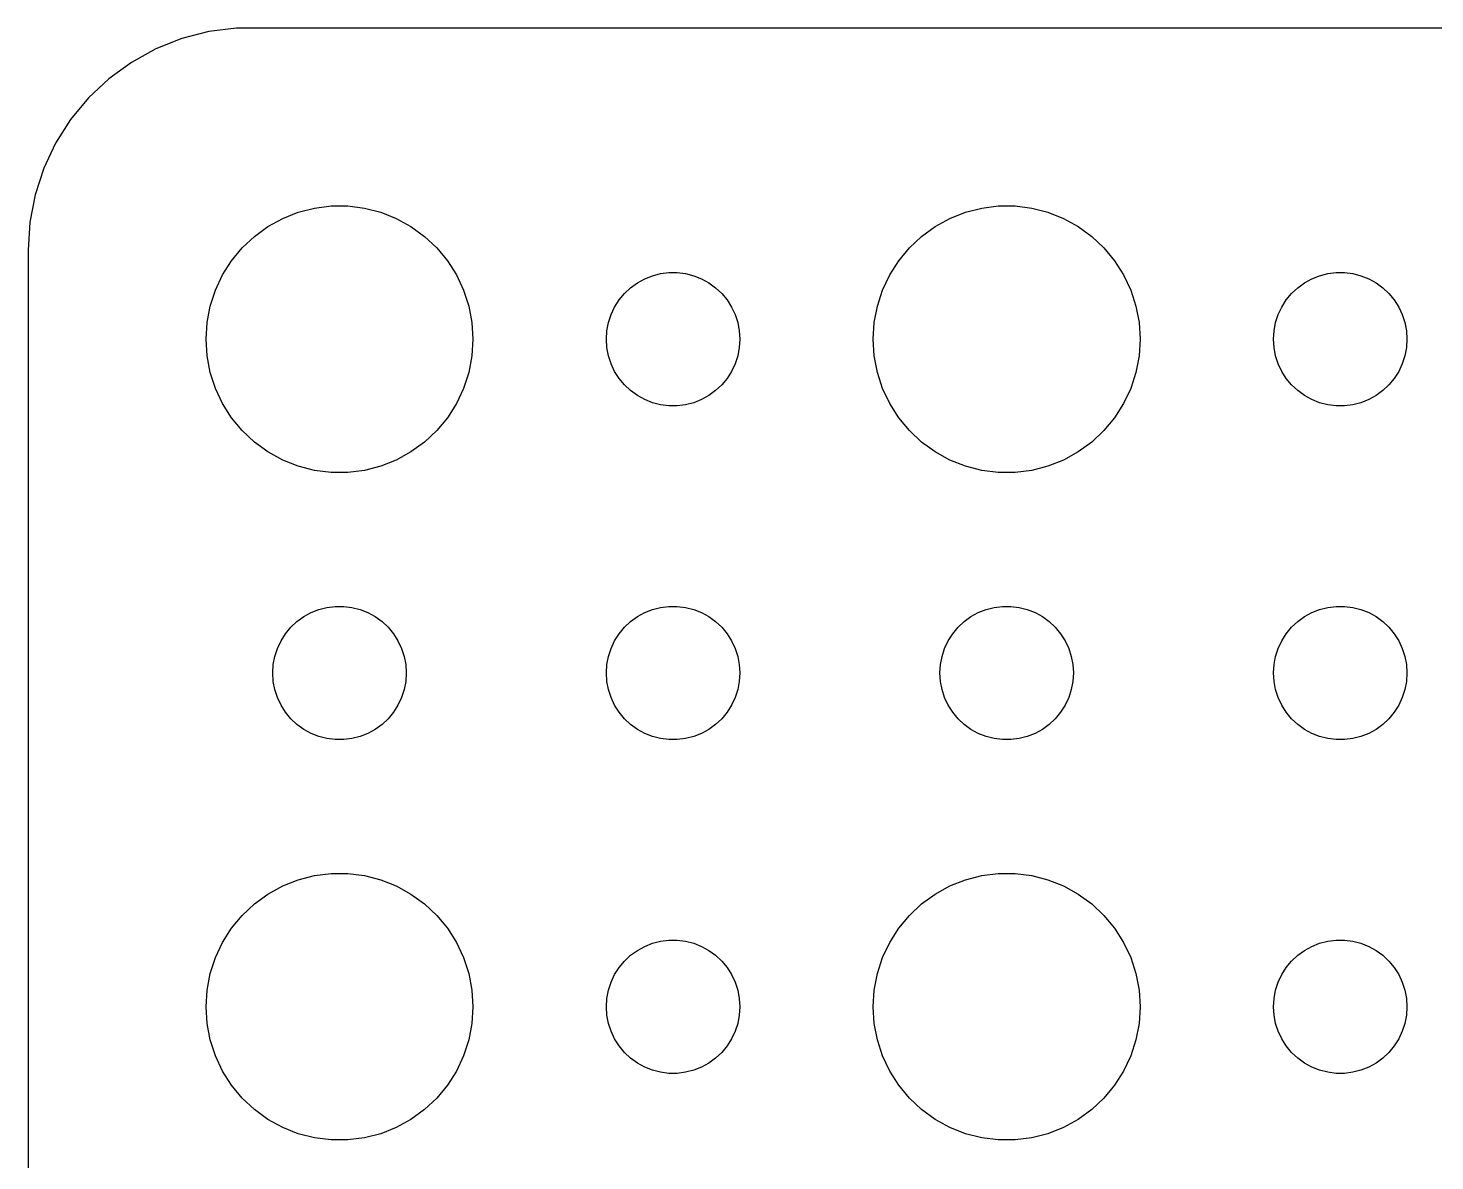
# Model space of a CAD drawing. Header units: metres. Extents: x -67 to 67, y -44 to 44.
# Drawn here: x -67 to -35.37, y 19.04 to 44.49 of the extents above; entities that cross this region are included whole.
import ezdxf

# ---------------------------------------------------------------- set-up
doc = ezdxf.new("R2010")
doc.units = ezdxf.units.M

msp = doc.modelspace()

# ---------------------------------------------------------------- linework, layer by layer
for p, q in [((-62.9369, 44.4114), (-63.5451, 44.2553)), ((-62.3139, 44.4901), (-62.9369, 44.4114)), ((62.3139, 44.4901), (-62.3139, 44.4901)), ((-64.1289, 44.0241), (-64.6791, 43.7216)), ((-63.5451, 44.2553), (-64.1289, 44.0241)), ((-64.6791, 43.7216), (-65.1871, 43.3526)), ((-65.1871, 43.3526), (-65.6448, 42.9227)), ((-65.6448, 42.9227), (-66.0451, 42.4389)), ((-66.0451, 42.4389), (-66.3815, 41.9088)), ((-66.3815, 41.9088), (-66.6489, 41.3406)), ((-66.6489, 41.3406), (-66.8429, 40.7434)), ((-66.8429, 40.7434), (-66.9606, 40.1267)), ((-60.5621, 40.4469), (-60.1884, 40.4941)), ((-60.1884, 40.4941), (-59.8116, 40.4941)), ((-59.8116, 40.4941), (-59.4379, 40.4469)), ((-45.5621, 40.4469), (-45.1884, 40.4941)), ((-45.1884, 40.4941), (-44.8116, 40.4941)), ((-44.8116, 40.4941), (-44.4379, 40.4469)), ((-61.6075, 40.033), (-61.2773, 40.2145)), ((-61.2773, 40.2145), (-60.927, 40.3532)), ((-60.927, 40.3532), (-60.5621, 40.4469)), ((-59.4379, 40.4469), (-59.0729, 40.3532)), ((-59.0729, 40.3532), (-58.7227, 40.2145)), ((-58.7227, 40.2145), (-58.3925, 40.033)), ((-46.6075, 40.033), (-46.2773, 40.2145)), ((-46.2773, 40.2145), (-45.927, 40.3532)), ((-45.927, 40.3532), (-45.5621, 40.4469)), ((-44.4379, 40.4469), (-44.0729, 40.3532)), ((-44.0729, 40.3532), (-43.7227, 40.2145)), ((-43.7227, 40.2145), (-43.3925, 40.033)), ((-66.9606, 40.1267), (-67, 39.5)), ((-61.9123, 39.8115), (-61.6075, 40.033)), ((-58.3925, 40.033), (-58.0877, 39.8115)), ((-46.9123, 39.8115), (-46.6075, 40.033)), ((-43.3925, 40.033), (-43.0877, 39.8115)), ((-62.427, 39.2634), (-62.1869, 39.5536)), ((-62.1869, 39.5536), (-61.9123, 39.8115)), ((-58.0877, 39.8115), (-57.8131, 39.5536)), ((-57.8131, 39.5536), (-57.5729, 39.2634)), ((-47.427, 39.2634), (-47.1869, 39.5536)), ((-47.1869, 39.5536), (-46.9123, 39.8115)), ((-43.0877, 39.8115), (-42.8131, 39.5536)), ((-42.8131, 39.5536), (-42.5729, 39.2634)), ((-67, 39.5), (-67, -39.5)), ((-62.6289, 38.9453), (-62.427, 39.2634)), ((-57.5729, 39.2634), (-57.3711, 38.9453)), ((-47.6289, 38.9453), (-47.427, 39.2634)), ((-42.5729, 39.2634), (-42.3711, 38.9453)), ((-62.7893, 38.6044), (-62.6289, 38.9453)), ((-57.3711, 38.9453), (-57.2107, 38.6044)), ((-53.1387, 38.8572), (-52.9635, 38.9266)), ((-52.9635, 38.9266), (-52.7811, 38.9734)), ((-52.7811, 38.9734), (-52.5942, 38.997)), ((-52.5942, 38.997), (-52.4058, 38.997)), ((-52.4058, 38.997), (-52.2189, 38.9734)), ((-52.2189, 38.9734), (-52.0365, 38.9266)), ((-52.0365, 38.9266), (-51.8613, 38.8572)), ((-47.7893, 38.6044), (-47.6289, 38.9453)), ((-42.3711, 38.9453), (-42.2107, 38.6044)), ((-38.1387, 38.8572), (-37.9635, 38.9266)), ((-37.9635, 38.9266), (-37.7811, 38.9734)), ((-37.7811, 38.9734), (-37.5942, 38.997)), ((-37.5942, 38.997), (-37.4058, 38.997)), ((-37.4058, 38.997), (-37.2189, 38.9734)), ((-37.2189, 38.9734), (-37.0365, 38.9266)), ((-37.0365, 38.9266), (-36.8613, 38.8572)), ((-62.9057, 38.2461), (-62.7893, 38.6044)), ((-57.2107, 38.6044), (-57.0942, 38.2461)), ((-53.5934, 38.5268), (-53.4561, 38.6558)), ((-53.4561, 38.6558), (-53.3037, 38.7665)), ((-53.3037, 38.7665), (-53.1387, 38.8572)), ((-51.8613, 38.8572), (-51.6963, 38.7665)), ((-51.6963, 38.7665), (-51.5439, 38.6558)), ((-51.5439, 38.6558), (-51.4065, 38.5268)), ((-47.9057, 38.2461), (-47.7893, 38.6044)), ((-42.2107, 38.6044), (-42.0942, 38.2461)), ((-38.5934, 38.5268), (-38.4561, 38.6558)), ((-38.4561, 38.6558), (-38.3037, 38.7665)), ((-38.3037, 38.7665), (-38.1387, 38.8572)), ((-36.8613, 38.8572), (-36.6963, 38.7665)), ((-36.6963, 38.7665), (-36.5439, 38.6558)), ((-36.5439, 38.6558), (-36.4065, 38.5268)), ((-53.8145, 38.2226), (-53.7135, 38.3817)), ((-53.7135, 38.3817), (-53.5934, 38.5268)), ((-51.4065, 38.5268), (-51.2865, 38.3817)), ((-51.2865, 38.3817), (-51.1855, 38.2226)), ((-38.8145, 38.2226), (-38.7135, 38.3817)), ((-38.7135, 38.3817), (-38.5934, 38.5268)), ((-36.4065, 38.5268), (-36.2865, 38.3817)), ((-36.2865, 38.3817), (-36.1855, 38.2226)), ((-62.9763, 37.876), (-62.9057, 38.2461)), ((-57.0942, 38.2461), (-57.0237, 37.876)), ((-53.9529, 37.873), (-53.8947, 38.0522)), ((-53.8947, 38.0522), (-53.8145, 38.2226)), ((-51.1855, 38.2226), (-51.1053, 38.0522)), ((-51.1053, 38.0522), (-51.0471, 37.873)), ((-47.9763, 37.876), (-47.9057, 38.2461)), ((-42.0942, 38.2461), (-42.0237, 37.876)), ((-38.9529, 37.873), (-38.8947, 38.0522)), ((-38.8947, 38.0522), (-38.8145, 38.2226)), ((-36.1855, 38.2226), (-36.1053, 38.0522)), ((-36.1053, 38.0522), (-36.0471, 37.873)), ((-63, 37.5), (-62.9763, 37.876)), ((-57.0237, 37.876), (-57, 37.5)), ((-54, 37.5), (-53.9882, 37.688)), ((-53.9882, 37.688), (-53.9529, 37.873)), ((-51.0471, 37.873), (-51.0118, 37.688)), ((-51.0118, 37.688), (-51, 37.5)), ((-48, 37.5), (-47.9763, 37.876)), ((-42.0237, 37.876), (-42, 37.5)), ((-39, 37.5), (-38.9882, 37.688)), ((-38.9882, 37.688), (-38.9529, 37.873)), ((-36.0471, 37.873), (-36.0118, 37.688)), ((-36.0118, 37.688), (-36, 37.5)), ((-62.9763, 37.124), (-63, 37.5)), ((-57, 37.5), (-57.0237, 37.124)), ((-53.9882, 37.312), (-54, 37.5)), ((-51, 37.5), (-51.0118, 37.312)), ((-47.9763, 37.124), (-48, 37.5)), ((-42, 37.5), (-42.0237, 37.124)), ((-38.9882, 37.312), (-39, 37.5)), ((-36, 37.5), (-36.0118, 37.312)), ((-62.9057, 36.7539), (-62.9763, 37.124)), ((-57.0237, 37.124), (-57.0942, 36.7539)), ((-53.9529, 37.127), (-53.9882, 37.312)), ((-53.8947, 36.9478), (-53.9529, 37.127)), ((-51.0471, 37.127), (-51.1053, 36.9478)), ((-51.0118, 37.312), (-51.0471, 37.127)), ((-47.9057, 36.7539), (-47.9763, 37.124)), ((-42.0237, 37.124), (-42.0942, 36.7539)), ((-38.9529, 37.127), (-38.9882, 37.312)), ((-38.8947, 36.9478), (-38.9529, 37.127)), ((-36.0471, 37.127), (-36.1053, 36.9478)), ((-36.0118, 37.312), (-36.0471, 37.127)), ((-62.7893, 36.3956), (-62.9057, 36.7539)), ((-57.0942, 36.7539), (-57.2107, 36.3956)), ((-53.8145, 36.7774), (-53.8947, 36.9478)), ((-53.7135, 36.6183), (-53.8145, 36.7774)), ((-51.1855, 36.7774), (-51.2865, 36.6183)), ((-51.1053, 36.9478), (-51.1855, 36.7774)), ((-47.7893, 36.3956), (-47.9057, 36.7539)), ((-42.0942, 36.7539), (-42.2107, 36.3956)), ((-38.8145, 36.7774), (-38.8947, 36.9478)), ((-38.7135, 36.6183), (-38.8145, 36.7774)), ((-36.1855, 36.7774), (-36.2865, 36.6183)), ((-36.1053, 36.9478), (-36.1855, 36.7774)), ((-62.6289, 36.0547), (-62.7893, 36.3956)), ((-57.2107, 36.3956), (-57.3711, 36.0547)), ((-53.5934, 36.4732), (-53.7135, 36.6183)), ((-53.4561, 36.3442), (-53.5934, 36.4732)), ((-51.4065, 36.4732), (-51.5439, 36.3442)), ((-51.2865, 36.6183), (-51.4065, 36.4732)), ((-47.6289, 36.0547), (-47.7893, 36.3956)), ((-42.2107, 36.3956), (-42.3711, 36.0547)), ((-38.5934, 36.4732), (-38.7135, 36.6183)), ((-38.4561, 36.3442), (-38.5934, 36.4732)), ((-36.4065, 36.4732), (-36.5439, 36.3442)), ((-36.2865, 36.6183), (-36.4065, 36.4732)), ((-62.427, 35.7366), (-62.6289, 36.0547)), ((-57.3711, 36.0547), (-57.5729, 35.7366)), ((-53.3037, 36.2335), (-53.4561, 36.3442)), ((-53.1387, 36.1428), (-53.3037, 36.2335)), ((-52.9635, 36.0734), (-53.1387, 36.1428)), ((-52.7811, 36.0266), (-52.9635, 36.0734)), ((-52.0365, 36.0734), (-52.2189, 36.0266)), ((-51.8613, 36.1428), (-52.0365, 36.0734)), ((-51.6963, 36.2335), (-51.8613, 36.1428)), ((-51.5439, 36.3442), (-51.6963, 36.2335)), ((-47.427, 35.7366), (-47.6289, 36.0547)), ((-42.3711, 36.0547), (-42.5729, 35.7366)), ((-38.3037, 36.2335), (-38.4561, 36.3442)), ((-38.1387, 36.1428), (-38.3037, 36.2335)), ((-37.9635, 36.0734), (-38.1387, 36.1428)), ((-37.7811, 36.0266), (-37.9635, 36.0734)), ((-37.0365, 36.0734), (-37.2189, 36.0266)), ((-36.8613, 36.1428), (-37.0365, 36.0734)), ((-36.6963, 36.2335), (-36.8613, 36.1428)), ((-36.5439, 36.3442), (-36.6963, 36.2335)), ((-52.5942, 36.003), (-52.7811, 36.0266)), ((-52.4058, 36.003), (-52.5942, 36.003)), ((-52.2189, 36.0266), (-52.4058, 36.003)), ((-37.5942, 36.003), (-37.7811, 36.0266)), ((-37.4058, 36.003), (-37.5942, 36.003)), ((-37.2189, 36.0266), (-37.4058, 36.003)), ((-62.1869, 35.4464), (-62.427, 35.7366)), ((-61.9123, 35.1885), (-62.1869, 35.4464)), ((-57.8131, 35.4464), (-58.0877, 35.1885)), ((-57.5729, 35.7366), (-57.8131, 35.4464)), ((-47.1869, 35.4464), (-47.427, 35.7366)), ((-46.9123, 35.1885), (-47.1869, 35.4464)), ((-42.8131, 35.4464), (-43.0877, 35.1885)), ((-42.5729, 35.7366), (-42.8131, 35.4464)), ((-61.6075, 34.967), (-61.9123, 35.1885)), ((-58.0877, 35.1885), (-58.3925, 34.967)), ((-46.6075, 34.967), (-46.9123, 35.1885)), ((-43.0877, 35.1885), (-43.3925, 34.967)), ((-61.2773, 34.7855), (-61.6075, 34.967)), ((-58.3925, 34.967), (-58.7227, 34.7855)), ((-46.2773, 34.7855), (-46.6075, 34.967)), ((-43.3925, 34.967), (-43.7227, 34.7855)), ((-60.927, 34.6468), (-61.2773, 34.7855)), ((-60.5621, 34.5531), (-60.927, 34.6468)), ((-60.1884, 34.5059), (-60.5621, 34.5531)), ((-59.8116, 34.5059), (-60.1884, 34.5059)), ((-59.4379, 34.5531), (-59.8116, 34.5059)), ((-59.0729, 34.6468), (-59.4379, 34.5531)), ((-58.7227, 34.7855), (-59.0729, 34.6468)), ((-45.927, 34.6468), (-46.2773, 34.7855)), ((-45.5621, 34.5531), (-45.927, 34.6468)), ((-45.1884, 34.5059), (-45.5621, 34.5531)), ((-44.8116, 34.5059), (-45.1884, 34.5059)), ((-44.4379, 34.5531), (-44.8116, 34.5059)), ((-44.0729, 34.6468), (-44.4379, 34.5531)), ((-43.7227, 34.7855), (-44.0729, 34.6468)), ((-60.8037, 31.2665), (-60.6387, 31.3572)), ((-60.6387, 31.3572), (-60.4635, 31.4266)), ((-60.4635, 31.4266), (-60.2811, 31.4734)), ((-60.2811, 31.4734), (-60.0942, 31.497)), ((-60.0942, 31.497), (-59.9058, 31.497)), ((-59.9058, 31.497), (-59.7189, 31.4734)), ((-59.7189, 31.4734), (-59.5365, 31.4266)), ((-59.5365, 31.4266), (-59.3613, 31.3572)), ((-59.3613, 31.3572), (-59.1963, 31.2665)), ((-53.3037, 31.2665), (-53.1387, 31.3572)), ((-53.1387, 31.3572), (-52.9635, 31.4266)), ((-52.9635, 31.4266), (-52.7811, 31.4734)), ((-52.7811, 31.4734), (-52.5942, 31.497)), ((-52.5942, 31.497), (-52.4058, 31.497)), ((-52.4058, 31.497), (-52.2189, 31.4734)), ((-52.2189, 31.4734), (-52.0365, 31.4266)), ((-52.0365, 31.4266), (-51.8613, 31.3572)), ((-51.8613, 31.3572), (-51.6963, 31.2665)), ((-45.8037, 31.2665), (-45.6387, 31.3572)), ((-45.6387, 31.3572), (-45.4635, 31.4266)), ((-45.4635, 31.4266), (-45.2811, 31.4734)), ((-45.2811, 31.4734), (-45.0942, 31.497)), ((-45.0942, 31.497), (-44.9058, 31.497)), ((-44.9058, 31.497), (-44.7189, 31.4734)), ((-44.7189, 31.4734), (-44.5365, 31.4266)), ((-44.5365, 31.4266), (-44.3613, 31.3572)), ((-44.3613, 31.3572), (-44.1963, 31.2665)), ((-38.3037, 31.2665), (-38.1387, 31.3572)), ((-38.1387, 31.3572), (-37.9635, 31.4266)), ((-37.9635, 31.4266), (-37.7811, 31.4734)), ((-37.7811, 31.4734), (-37.5942, 31.497)), ((-37.5942, 31.497), (-37.4058, 31.497)), ((-37.4058, 31.497), (-37.2189, 31.4734)), ((-37.2189, 31.4734), (-37.0365, 31.4266)), ((-37.0365, 31.4266), (-36.8613, 31.3572)), ((-36.8613, 31.3572), (-36.6963, 31.2665)), ((-61.2135, 30.8817), (-61.0934, 31.0268)), ((-61.0934, 31.0268), (-60.9561, 31.1558)), ((-60.9561, 31.1558), (-60.8037, 31.2665)), ((-59.1963, 31.2665), (-59.0439, 31.1558)), ((-59.0439, 31.1558), (-58.9065, 31.0268)), ((-58.9065, 31.0268), (-58.7865, 30.8817)), ((-53.7135, 30.8817), (-53.5934, 31.0268)), ((-53.5934, 31.0268), (-53.4561, 31.1558)), ((-53.4561, 31.1558), (-53.3037, 31.2665)), ((-51.6963, 31.2665), (-51.5439, 31.1558)), ((-51.5439, 31.1558), (-51.4065, 31.0268)), ((-51.4065, 31.0268), (-51.2865, 30.8817)), ((-46.2135, 30.8817), (-46.0934, 31.0268)), ((-46.0934, 31.0268), (-45.9561, 31.1558)), ((-45.9561, 31.1558), (-45.8037, 31.2665)), ((-44.1963, 31.2665), (-44.0439, 31.1558)), ((-44.0439, 31.1558), (-43.9065, 31.0268)), ((-43.9065, 31.0268), (-43.7865, 30.8817)), ((-38.7135, 30.8817), (-38.5934, 31.0268)), ((-38.5934, 31.0268), (-38.4561, 31.1558)), ((-38.4561, 31.1558), (-38.3037, 31.2665)), ((-36.6963, 31.2665), (-36.5439, 31.1558)), ((-36.5439, 31.1558), (-36.4065, 31.0268)), ((-36.4065, 31.0268), (-36.2865, 30.8817)), ((-61.3947, 30.5522), (-61.3145, 30.7226)), ((-61.3145, 30.7226), (-61.2135, 30.8817)), ((-58.7865, 30.8817), (-58.6855, 30.7226)), ((-58.6855, 30.7226), (-58.6053, 30.5522)), ((-53.8947, 30.5522), (-53.8145, 30.7226)), ((-53.8145, 30.7226), (-53.7135, 30.8817)), ((-51.2865, 30.8817), (-51.1855, 30.7226)), ((-51.1855, 30.7226), (-51.1053, 30.5522)), ((-46.3947, 30.5522), (-46.3145, 30.7226)), ((-46.3145, 30.7226), (-46.2135, 30.8817)), ((-43.7865, 30.8817), (-43.6855, 30.7226)), ((-43.6855, 30.7226), (-43.6053, 30.5522)), ((-38.8947, 30.5522), (-38.8145, 30.7226)), ((-38.8145, 30.7226), (-38.7135, 30.8817)), ((-36.2865, 30.8817), (-36.1855, 30.7226)), ((-36.1855, 30.7226), (-36.1053, 30.5522)), ((-61.4882, 30.188), (-61.4529, 30.373)), ((-61.4529, 30.373), (-61.3947, 30.5522)), ((-58.6053, 30.5522), (-58.5471, 30.373)), ((-58.5471, 30.373), (-58.5118, 30.188)), ((-53.9882, 30.188), (-53.9529, 30.373)), ((-53.9529, 30.373), (-53.8947, 30.5522)), ((-51.1053, 30.5522), (-51.0471, 30.373)), ((-51.0471, 30.373), (-51.0118, 30.188)), ((-46.4882, 30.188), (-46.4529, 30.373)), ((-46.4529, 30.373), (-46.3947, 30.5522)), ((-43.6053, 30.5522), (-43.5471, 30.373)), ((-43.5471, 30.373), (-43.5118, 30.188)), ((-38.9882, 30.188), (-38.9529, 30.373)), ((-38.9529, 30.373), (-38.8947, 30.5522)), ((-36.1053, 30.5522), (-36.0471, 30.373)), ((-36.0471, 30.373), (-36.0118, 30.188)), ((-61.5, 30), (-61.4882, 30.188)), ((-58.5118, 30.188), (-58.5, 30)), ((-54, 30), (-53.9882, 30.188)), ((-51.0118, 30.188), (-51, 30)), ((-46.5, 30), (-46.4882, 30.188)), ((-43.5118, 30.188), (-43.5, 30)), ((-39, 30), (-38.9882, 30.188)), ((-36.0118, 30.188), (-36, 30)), ((-61.4882, 29.812), (-61.5, 30)), ((-61.4529, 29.627), (-61.4882, 29.812)), ((-58.5118, 29.812), (-58.5471, 29.627)), ((-58.5, 30), (-58.5118, 29.812)), ((-53.9882, 29.812), (-54, 30)), ((-53.9529, 29.627), (-53.9882, 29.812)), ((-51.0118, 29.812), (-51.0471, 29.627)), ((-51, 30), (-51.0118, 29.812)), ((-46.4882, 29.812), (-46.5, 30)), ((-46.4529, 29.627), (-46.4882, 29.812)), ((-43.5118, 29.812), (-43.5471, 29.627)), ((-43.5, 30), (-43.5118, 29.812)), ((-38.9882, 29.812), (-39, 30)), ((-38.9529, 29.627), (-38.9882, 29.812)), ((-36.0118, 29.812), (-36.0471, 29.627)), ((-36, 30), (-36.0118, 29.812)), ((-61.3947, 29.4478), (-61.4529, 29.627)), ((-61.3145, 29.2774), (-61.3947, 29.4478)), ((-58.6053, 29.4478), (-58.6855, 29.2774)), ((-58.5471, 29.627), (-58.6053, 29.4478)), ((-53.8947, 29.4478), (-53.9529, 29.627)), ((-53.8145, 29.2774), (-53.8947, 29.4478)), ((-51.1053, 29.4478), (-51.1855, 29.2774)), ((-51.0471, 29.627), (-51.1053, 29.4478)), ((-46.3947, 29.4478), (-46.4529, 29.627)), ((-46.3145, 29.2774), (-46.3947, 29.4478)), ((-43.6053, 29.4478), (-43.6855, 29.2774)), ((-43.5471, 29.627), (-43.6053, 29.4478)), ((-38.8947, 29.4478), (-38.9529, 29.627)), ((-38.8145, 29.2774), (-38.8947, 29.4478)), ((-36.1053, 29.4478), (-36.1855, 29.2774)), ((-36.0471, 29.627), (-36.1053, 29.4478)), ((-61.2135, 29.1183), (-61.3145, 29.2774)), ((-61.0934, 28.9732), (-61.2135, 29.1183)), ((-58.7865, 29.1183), (-58.9065, 28.9732)), ((-58.6855, 29.2774), (-58.7865, 29.1183)), ((-53.7135, 29.1183), (-53.8145, 29.2774)), ((-53.5934, 28.9732), (-53.7135, 29.1183)), ((-51.2865, 29.1183), (-51.4065, 28.9732)), ((-51.1855, 29.2774), (-51.2865, 29.1183)), ((-46.2135, 29.1183), (-46.3145, 29.2774)), ((-46.0934, 28.9732), (-46.2135, 29.1183)), ((-43.7865, 29.1183), (-43.9065, 28.9732)), ((-43.6855, 29.2774), (-43.7865, 29.1183)), ((-38.7135, 29.1183), (-38.8145, 29.2774)), ((-38.5934, 28.9732), (-38.7135, 29.1183)), ((-36.2865, 29.1183), (-36.4065, 28.9732)), ((-36.1855, 29.2774), (-36.2865, 29.1183)), ((-60.9561, 28.8442), (-61.0934, 28.9732)), ((-60.8037, 28.7335), (-60.9561, 28.8442)), ((-59.0439, 28.8442), (-59.1963, 28.7335)), ((-58.9065, 28.9732), (-59.0439, 28.8442)), ((-53.4561, 28.8442), (-53.5934, 28.9732)), ((-53.3037, 28.7335), (-53.4561, 28.8442)), ((-51.5439, 28.8442), (-51.6963, 28.7335)), ((-51.4065, 28.9732), (-51.5439, 28.8442)), ((-45.9561, 28.8442), (-46.0934, 28.9732)), ((-45.8037, 28.7335), (-45.9561, 28.8442)), ((-44.0439, 28.8442), (-44.1963, 28.7335)), ((-43.9065, 28.9732), (-44.0439, 28.8442)), ((-38.4561, 28.8442), (-38.5934, 28.9732)), ((-38.3037, 28.7335), (-38.4561, 28.8442)), ((-36.5439, 28.8442), (-36.6963, 28.7335)), ((-36.4065, 28.9732), (-36.5439, 28.8442)), ((-60.6387, 28.6427), (-60.8037, 28.7335)), ((-60.4635, 28.5734), (-60.6387, 28.6427)), ((-60.2811, 28.5266), (-60.4635, 28.5734)), ((-60.0942, 28.503), (-60.2811, 28.5266)), ((-59.9058, 28.503), (-60.0942, 28.503)), ((-59.7189, 28.5266), (-59.9058, 28.503)), ((-59.5365, 28.5734), (-59.7189, 28.5266)), ((-59.3613, 28.6427), (-59.5365, 28.5734)), ((-59.1963, 28.7335), (-59.3613, 28.6427)), ((-53.1387, 28.6427), (-53.3037, 28.7335)), ((-52.9635, 28.5734), (-53.1387, 28.6427)), ((-52.7811, 28.5266), (-52.9635, 28.5734)), ((-52.5942, 28.503), (-52.7811, 28.5266)), ((-52.4058, 28.503), (-52.5942, 28.503)), ((-52.2189, 28.5266), (-52.4058, 28.503)), ((-52.0365, 28.5734), (-52.2189, 28.5266)), ((-51.8613, 28.6427), (-52.0365, 28.5734)), ((-51.6963, 28.7335), (-51.8613, 28.6427)), ((-45.6387, 28.6427), (-45.8037, 28.7335)), ((-45.4635, 28.5734), (-45.6387, 28.6427)), ((-45.2811, 28.5266), (-45.4635, 28.5734)), ((-45.0942, 28.503), (-45.2811, 28.5266)), ((-44.9058, 28.503), (-45.0942, 28.503)), ((-44.7189, 28.5266), (-44.9058, 28.503)), ((-44.5365, 28.5734), (-44.7189, 28.5266)), ((-44.3613, 28.6427), (-44.5365, 28.5734)), ((-44.1963, 28.7335), (-44.3613, 28.6427)), ((-38.1387, 28.6427), (-38.3037, 28.7335)), ((-37.9635, 28.5734), (-38.1387, 28.6427)), ((-37.7811, 28.5266), (-37.9635, 28.5734)), ((-37.5942, 28.503), (-37.7811, 28.5266)), ((-37.4058, 28.503), (-37.5942, 28.503)), ((-37.2189, 28.5266), (-37.4058, 28.503)), ((-37.0365, 28.5734), (-37.2189, 28.5266)), ((-36.8613, 28.6427), (-37.0365, 28.5734)), ((-36.6963, 28.7335), (-36.8613, 28.6427)), ((-61.2773, 25.2145), (-60.927, 25.3532)), ((-60.927, 25.3532), (-60.5621, 25.4469)), ((-60.5621, 25.4469), (-60.1884, 25.4941)), ((-60.1884, 25.4941), (-59.8116, 25.4941)), ((-59.8116, 25.4941), (-59.4379, 25.4469)), ((-59.4379, 25.4469), (-59.0729, 25.3532)), ((-59.0729, 25.3532), (-58.7227, 25.2145)), ((-46.2773, 25.2145), (-45.927, 25.3532)), ((-45.927, 25.3532), (-45.5621, 25.4469)), ((-45.5621, 25.4469), (-45.1884, 25.4941)), ((-45.1884, 25.4941), (-44.8116, 25.4941)), ((-44.8116, 25.4941), (-44.4379, 25.4469)), ((-44.4379, 25.4469), (-44.0729, 25.3532)), ((-44.0729, 25.3532), (-43.7227, 25.2145)), ((-61.9123, 24.8115), (-61.6075, 25.033)), ((-61.6075, 25.033), (-61.2773, 25.2145)), ((-58.7227, 25.2145), (-58.3925, 25.033)), ((-58.3925, 25.033), (-58.0877, 24.8115)), ((-46.9123, 24.8115), (-46.6075, 25.033)), ((-46.6075, 25.033), (-46.2773, 25.2145)), ((-43.7227, 25.2145), (-43.3925, 25.033)), ((-43.3925, 25.033), (-43.0877, 24.8115)), ((-62.1869, 24.5536), (-61.9123, 24.8115)), ((-58.0877, 24.8115), (-57.8131, 24.5536)), ((-47.1869, 24.5536), (-46.9123, 24.8115)), ((-43.0877, 24.8115), (-42.8131, 24.5536)), ((-62.427, 24.2634), (-62.1869, 24.5536)), ((-57.8131, 24.5536), (-57.5729, 24.2634)), ((-47.427, 24.2634), (-47.1869, 24.5536)), ((-42.8131, 24.5536), (-42.5729, 24.2634)), ((-62.6289, 23.9453), (-62.427, 24.2634)), ((-57.5729, 24.2634), (-57.3711, 23.9453)), ((-47.6289, 23.9453), (-47.427, 24.2634)), ((-42.5729, 24.2634), (-42.3711, 23.9453)), ((-62.7893, 23.6044), (-62.6289, 23.9453)), ((-57.3711, 23.9453), (-57.2107, 23.6044)), ((-53.4561, 23.6558), (-53.3037, 23.7665)), ((-53.3037, 23.7665), (-53.1387, 23.8572)), ((-53.1387, 23.8572), (-52.9635, 23.9266)), ((-52.9635, 23.9266), (-52.7811, 23.9734)), ((-52.7811, 23.9734), (-52.5942, 23.997)), ((-52.5942, 23.997), (-52.4058, 23.997)), ((-52.4058, 23.997), (-52.2189, 23.9734)), ((-52.2189, 23.9734), (-52.0365, 23.9266)), ((-52.0365, 23.9266), (-51.8613, 23.8572)), ((-51.8613, 23.8572), (-51.6963, 23.7665)), ((-51.6963, 23.7665), (-51.5439, 23.6558)), ((-47.7893, 23.6044), (-47.6289, 23.9453)), ((-42.3711, 23.9453), (-42.2107, 23.6044)), ((-38.4561, 23.6558), (-38.3037, 23.7665)), ((-38.3037, 23.7665), (-38.1387, 23.8572)), ((-38.1387, 23.8572), (-37.9635, 23.9266)), ((-37.9635, 23.9266), (-37.7811, 23.9734)), ((-37.7811, 23.9734), (-37.5942, 23.997)), ((-37.5942, 23.997), (-37.4058, 23.997)), ((-37.4058, 23.997), (-37.2189, 23.9734)), ((-37.2189, 23.9734), (-37.0365, 23.9266)), ((-37.0365, 23.9266), (-36.8613, 23.8572)), ((-36.8613, 23.8572), (-36.6963, 23.7665)), ((-36.6963, 23.7665), (-36.5439, 23.6558)), ((-62.9057, 23.2461), (-62.7893, 23.6044)), ((-57.2107, 23.6044), (-57.0942, 23.2461)), ((-53.7135, 23.3817), (-53.5934, 23.5268)), ((-53.5934, 23.5268), (-53.4561, 23.6558)), ((-51.5439, 23.6558), (-51.4065, 23.5268)), ((-51.4065, 23.5268), (-51.2865, 23.3817)), ((-47.9057, 23.2461), (-47.7893, 23.6044)), ((-42.2107, 23.6044), (-42.0942, 23.2461)), ((-38.7135, 23.3817), (-38.5934, 23.5268)), ((-38.5934, 23.5268), (-38.4561, 23.6558)), ((-36.5439, 23.6558), (-36.4065, 23.5268)), ((-36.4065, 23.5268), (-36.2865, 23.3817)), ((-62.9763, 22.876), (-62.9057, 23.2461)), ((-57.0942, 23.2461), (-57.0237, 22.876)), ((-53.8947, 23.0522), (-53.8145, 23.2226)), ((-53.8145, 23.2226), (-53.7135, 23.3817)), ((-51.2865, 23.3817), (-51.1855, 23.2226)), ((-51.1855, 23.2226), (-51.1053, 23.0522)), ((-47.9763, 22.876), (-47.9057, 23.2461)), ((-42.0942, 23.2461), (-42.0237, 22.876)), ((-38.8947, 23.0522), (-38.8145, 23.2226)), ((-38.8145, 23.2226), (-38.7135, 23.3817)), ((-36.2865, 23.3817), (-36.1855, 23.2226)), ((-36.1855, 23.2226), (-36.1053, 23.0522)), ((-63, 22.5), (-62.9763, 22.876)), ((-57.0237, 22.876), (-57, 22.5)), ((-53.9882, 22.688), (-53.9529, 22.873)), ((-53.9529, 22.873), (-53.8947, 23.0522)), ((-51.1053, 23.0522), (-51.0471, 22.873)), ((-51.0471, 22.873), (-51.0118, 22.688)), ((-48, 22.5), (-47.9763, 22.876)), ((-42.0237, 22.876), (-42, 22.5)), ((-38.9882, 22.688), (-38.9529, 22.873)), ((-38.9529, 22.873), (-38.8947, 23.0522)), ((-36.1053, 23.0522), (-36.0471, 22.873)), ((-36.0471, 22.873), (-36.0118, 22.688)), ((-62.9763, 22.124), (-63, 22.5)), ((-57, 22.5), (-57.0237, 22.124)), ((-54, 22.5), (-53.9882, 22.688)), ((-53.9882, 22.312), (-54, 22.5)), ((-51.0118, 22.688), (-51, 22.5)), ((-51, 22.5), (-51.0118, 22.312)), ((-47.9763, 22.124), (-48, 22.5)), ((-42, 22.5), (-42.0237, 22.124)), ((-39, 22.5), (-38.9882, 22.688)), ((-38.9882, 22.312), (-39, 22.5)), ((-36.0118, 22.688), (-36, 22.5)), ((-36, 22.5), (-36.0118, 22.312)), ((-53.9529, 22.127), (-53.9882, 22.312)), ((-51.0118, 22.312), (-51.0471, 22.127)), ((-38.9529, 22.127), (-38.9882, 22.312)), ((-36.0118, 22.312), (-36.0471, 22.127)), ((-62.9057, 21.7539), (-62.9763, 22.124)), ((-57.0237, 22.124), (-57.0942, 21.7539)), ((-53.8947, 21.9478), (-53.9529, 22.127)), ((-53.8145, 21.7774), (-53.8947, 21.9478)), ((-51.1053, 21.9478), (-51.1855, 21.7774)), ((-51.0471, 22.127), (-51.1053, 21.9478)), ((-47.9057, 21.7539), (-47.9763, 22.124)), ((-42.0237, 22.124), (-42.0942, 21.7539)), ((-38.8947, 21.9478), (-38.9529, 22.127)), ((-38.8145, 21.7774), (-38.8947, 21.9478)), ((-36.1053, 21.9478), (-36.1855, 21.7774)), ((-36.0471, 22.127), (-36.1053, 21.9478)), ((-62.7893, 21.3956), (-62.9057, 21.7539)), ((-57.0942, 21.7539), (-57.2107, 21.3956)), ((-53.7135, 21.6183), (-53.8145, 21.7774)), ((-53.5934, 21.4732), (-53.7135, 21.6183)), ((-51.2865, 21.6183), (-51.4065, 21.4732)), ((-51.1855, 21.7774), (-51.2865, 21.6183)), ((-47.7893, 21.3956), (-47.9057, 21.7539)), ((-42.0942, 21.7539), (-42.2107, 21.3956)), ((-38.7135, 21.6183), (-38.8145, 21.7774)), ((-38.5934, 21.4732), (-38.7135, 21.6183)), ((-36.2865, 21.6183), (-36.4065, 21.4732)), ((-36.1855, 21.7774), (-36.2865, 21.6183)), ((-62.6289, 21.0547), (-62.7893, 21.3956)), ((-57.2107, 21.3956), (-57.3711, 21.0547)), ((-53.4561, 21.3442), (-53.5934, 21.4732)), ((-53.3037, 21.2335), (-53.4561, 21.3442)), ((-53.1387, 21.1427), (-53.3037, 21.2335)), ((-51.6963, 21.2335), (-51.8613, 21.1427)), ((-51.5439, 21.3442), (-51.6963, 21.2335)), ((-51.4065, 21.4732), (-51.5439, 21.3442)), ((-47.6289, 21.0547), (-47.7893, 21.3956)), ((-42.2107, 21.3956), (-42.3711, 21.0547)), ((-38.4561, 21.3442), (-38.5934, 21.4732)), ((-38.3037, 21.2335), (-38.4561, 21.3442)), ((-38.1387, 21.1427), (-38.3037, 21.2335)), ((-36.6963, 21.2335), (-36.8613, 21.1427)), ((-36.5439, 21.3442), (-36.6963, 21.2335)), ((-36.4065, 21.4732), (-36.5439, 21.3442)), ((-62.427, 20.7366), (-62.6289, 21.0547)), ((-57.3711, 21.0547), (-57.5729, 20.7366)), ((-52.9635, 21.0734), (-53.1387, 21.1427)), ((-52.7811, 21.0266), (-52.9635, 21.0734)), ((-52.5942, 21.003), (-52.7811, 21.0266)), ((-52.4058, 21.003), (-52.5942, 21.003)), ((-52.2189, 21.0266), (-52.4058, 21.003)), ((-52.0365, 21.0734), (-52.2189, 21.0266)), ((-51.8613, 21.1427), (-52.0365, 21.0734)), ((-47.427, 20.7366), (-47.6289, 21.0547)), ((-42.3711, 21.0547), (-42.5729, 20.7366)), ((-37.9635, 21.0734), (-38.1387, 21.1427)), ((-37.7811, 21.0266), (-37.9635, 21.0734)), ((-37.5942, 21.003), (-37.7811, 21.0266)), ((-37.4058, 21.003), (-37.5942, 21.003)), ((-37.2189, 21.0266), (-37.4058, 21.003)), ((-37.0365, 21.0734), (-37.2189, 21.0266)), ((-36.8613, 21.1427), (-37.0365, 21.0734)), ((-62.1869, 20.4464), (-62.427, 20.7366)), ((-57.5729, 20.7366), (-57.8131, 20.4464)), ((-47.1869, 20.4464), (-47.427, 20.7366)), ((-42.5729, 20.7366), (-42.8131, 20.4464)), ((-61.9123, 20.1884), (-62.1869, 20.4464)), ((-57.8131, 20.4464), (-58.0877, 20.1884)), ((-46.9123, 20.1884), (-47.1869, 20.4464)), ((-42.8131, 20.4464), (-43.0877, 20.1884)), ((-61.6075, 19.967), (-61.9123, 20.1884)), ((-61.2773, 19.7855), (-61.6075, 19.967)), ((-58.3925, 19.967), (-58.7227, 19.7855)), ((-58.0877, 20.1884), (-58.3925, 19.967)), ((-46.6075, 19.967), (-46.9123, 20.1884)), ((-46.2773, 19.7855), (-46.6075, 19.967)), ((-43.3925, 19.967), (-43.7227, 19.7855)), ((-43.0877, 20.1884), (-43.3925, 19.967)), ((-60.927, 19.6468), (-61.2773, 19.7855)), ((-60.5621, 19.5531), (-60.927, 19.6468)), ((-59.0729, 19.6468), (-59.4379, 19.5531)), ((-58.7227, 19.7855), (-59.0729, 19.6468)), ((-45.927, 19.6468), (-46.2773, 19.7855)), ((-45.5621, 19.5531), (-45.927, 19.6468)), ((-44.0729, 19.6468), (-44.4379, 19.5531)), ((-43.7227, 19.7855), (-44.0729, 19.6468)), ((-60.1884, 19.5059), (-60.5621, 19.5531)), ((-59.8116, 19.5059), (-60.1884, 19.5059)), ((-59.4379, 19.5531), (-59.8116, 19.5059)), ((-45.1884, 19.5059), (-45.5621, 19.5531)), ((-44.8116, 19.5059), (-45.1884, 19.5059)), ((-44.4379, 19.5531), (-44.8116, 19.5059))]:
    msp.add_line(p, q)

doc.saveas('drawing.dxf')
